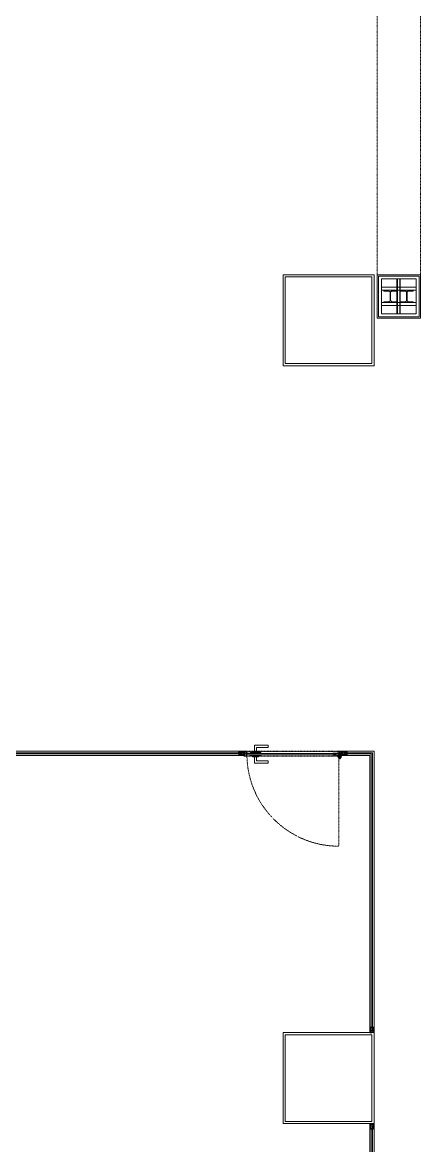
# Model space of a CAD drawing. Extents: x -3709 to 34962, y 0 to 8245.
# Drawn here: x 4158 to 4526, y 990 to 2027 of the extents above; entities that cross this region are included whole.
import ezdxf

# ---------------------------------------------------------------- set-up
doc = ezdxf.new("R2010")
doc.units = 0
doc.linetypes.add('DASHDOT', pattern=[25.4, 12.7, -6.35, 0, -6.35])
doc.linetypes.add('DOT2', pattern=[0.125, 0, -0.125])
doc.layers.get('0').update_dxf_attribs({"color": 9, "lineweight": 9})
for name, color, linetype, lineweight in [('0 @ 1', 9, 'Continuous', 9), ('01', 9, 'Continuous', 9), ('06C', 9, 'Continuous', 9), ('06D', 9, 'Continuous', 9), ('07K', 9, 'Continuous', 9), ('10', 9, 'Continuous', 9), ('14', 9, 'Continuous', 9), ('15', 9, 'Continuous', 9), ('20', 9, 'DOT2', 9)]:
    doc.layers.add(name, color=color, linetype=linetype, lineweight=lineweight)
pattern_1 = [(225, (-604.72494, -2171.82614), (-0.0883883476, 0.0883883476), []), (135, (-604.72494, -2171.82614), (0.0883883476, 0.0883883476), [])]

# ---------------------------------------------------------------- blocks, each defined once
blk = doc.blocks.new('p-kolon-80x80-vw')
at = {"layer": '01'}
blk.add_lwpolyline([(-40, -40), (-40, 40), (40, 40), (40, -40)], close=True, dxfattribs=at)
blk = doc.blocks.new('p-vw-hoşgeldin tak')
at = {"layer": '06D'}
for points in [[(-541.1, 3.9), (-541.1, 36.1), (-508.9, 36.1), (-508.9, 3.9)], [(-530.7, 21.8), (-530.7, 3.9), (-533.4, 3.9), (-533.4, 36.1), (-530.7, 36.1)], [(-516.6, 21.8), (-516.6, 3.9), (-519.3, 3.9), (-519.3, 36.1), (-516.6, 36.1)], [(847.1, 3.9), (847.1, 36.1), (814.9, 36.1), (814.9, 3.9)], [(822.6, 21.8), (822.6, 3.9), (825.3, 3.9), (825.3, 36.1), (822.6, 36.1)], [(836.7, 21.8), (836.7, 3.9), (839.4, 3.9), (839.4, 36.1), (836.7, 36.1)], [(-541.1, 21.8), (-508.9, 21.8), (-508.9, 19.1), (-541.1, 19.1), (-541.1, 21.8)], [(-541.1, 21.4), (-508.9, 21.4), (-508.9, 18.7), (-541.1, 18.7), (-541.1, 21.4)], [(847.1, 21.8), (814.9, 21.8), (814.9, 19.1), (847.1, 19.1), (847.1, 21.8)], [(847.1, 21.4), (814.9, 21.4), (814.9, 18.7), (847.1, 18.7), (847.1, 21.4)]]:
    blk.add_lwpolyline(points, close=True, dxfattribs=at)
at = {"layer": '10'}
for points in [[(-545, 0), (-545, 40), (-505, 40), (-505, 0)], [(-506.2, 38.8), (-543.8, 38.8), (-506.2, 38.8), (-506.2, 1.2), (-543.8, 1.2), (-543.8, 38.8)], [(851, 0), (851, 40), (811, 40), (811, 0)], [(812.2, 38.8), (849.8, 38.8), (812.2, 38.8), (812.2, 1.2), (849.8, 1.2), (849.8, 38.8)]]:
    blk.add_lwpolyline(points, close=True, dxfattribs=at)
for points in [[(-530.7, 21.8), (-530.7, 33.8), (-529.9, 33.8), (-529.9, 29.3, 0.414214), (-528.7, 28.1), (-521.3, 28.1, 0.414214), (-520.1, 29.3), (-520.1, 33.8), (-519.3, 33.8), (-519.3, 21.8), (-520.1, 21.8), (-520.1, 26.4, 0.414214), (-521.3, 27.6), (-528.7, 27.6, 0.414214), (-529.9, 26.4), (-529.9, 21.8)], [(836.7, 21.8), (836.7, 33.8), (835.9, 33.8), (835.9, 29.3, -0.414214), (834.7, 28.1), (827.3, 28.1, -0.414214), (826.1, 29.3), (826.1, 33.8), (825.3, 33.8), (825.3, 21.8), (826.1, 21.8), (826.1, 26.4, -0.414214), (827.3, 27.6), (834.7, 27.6, -0.414214), (835.9, 26.4), (835.9, 21.8)], [(-530.7, 18.7), (-530.7, 6.7), (-529.9, 6.7), (-529.9, 11.2, -0.414214), (-528.7, 12.4), (-521.3, 12.4, -0.414214), (-520.1, 11.2), (-520.1, 6.7), (-519.3, 6.7), (-519.3, 18.7), (-520.1, 18.7), (-520.1, 14.1, -0.414214), (-521.3, 12.9), (-528.7, 12.9, -0.414214), (-529.9, 14.1), (-529.9, 18.7)], [(836.7, 18.7), (836.7, 6.7), (835.9, 6.7), (835.9, 11.2, 0.414214), (834.7, 12.4), (827.3, 12.4, 0.414214), (826.1, 11.2), (826.1, 6.7), (825.3, 6.7), (825.3, 18.7), (826.1, 18.7), (826.1, 14.1, 0.414214), (827.3, 12.9), (834.7, 12.9, 0.414214), (835.9, 14.1), (835.9, 18.7)]]:
    blk.add_lwpolyline(points, format="xyb", close=True, dxfattribs=at)
at = {"layer": '20'}
for points in [[(-505, 40), (811, 40)], [(-505, 0), (811, 0)]]:
    blk.add_lwpolyline(points, dxfattribs=at)
blk = doc.blocks.new('p-strahle-alüminyumdoğramaprofili')
at = {"layer": '10'}
h = blk.add_hatch(dxfattribs=at)
h.set_pattern_fill('NET', color=256, angle=315, style=0)
h.set_pattern_definition(pattern_1)
h.paths.add_polyline_path([(-4.6, 2.6), (-4.7, 2.6), (-4.7, 2.8), (-4.7, 2.8), (-4.7, 2.8), (-4.7, 2.9), (-5, 2.9), (-5, 2.8), (-4.9, 2.8), (-5, 2.6), (-5.1, 2.7), (-5.2, 2.3), (-5.1, 2.3), (-5.1, 2.3), (-5, 2.5, 0.2599), (-4.9, 2.3), (-4.7, 2.3, 0.382682)])
h.paths.add_polyline_path([(-4.9, 2.5), (-4.7, 2.5, -2.16717)], flags=16)
h = blk.add_hatch(dxfattribs=at)
h.set_pattern_fill('NET', color=256, angle=315, style=0)
h.set_pattern_definition(pattern_1)
h.paths.add_polyline_path([(-4.6, 0.9), (-4.7, 0.9), (-4.7, 0.8), (-4.7, 0.7), (-4.7, 0.7), (-4.7, 0.6), (-5, 0.6), (-5, 0.7), (-4.9, 0.7), (-5, 0.9), (-5.1, 0.9), (-5.2, 1.2), (-5.1, 1.2), (-5.1, 1.2), (-5, 1, -0.2599), (-4.9, 1.2), (-4.7, 1.2, -0.382682)])
h.paths.add_polyline_path([(-4.9, 1), (-4.7, 1, 2.16717)], flags=16)
h = blk.add_hatch(dxfattribs=at)
h.set_pattern_fill('NET', color=256, angle=315, style=0)
h.set_pattern_definition([(225, (-608.45214, -2173.53612), (-0.0883883476, 0.0883883476), []), (135, (-608.45214, -2173.53612), (0.0883883476, 0.0883883476), [])])
h.paths.add_polyline_path([(-3.5, 2.3), (-3.5, 2.6), (-4.5, 2.6), (-4.5, 2.3)])
h = blk.add_hatch(dxfattribs=at)
h.set_pattern_fill('NET', color=256, angle=315, style=0)
h.set_pattern_definition([(225, (-608.45214, -2180.04526), (-0.0883883476, 0.0883883476), []), (135, (-608.45214, -2180.04526), (0.0883883476, 0.0883883476), [])])
h.paths.add_polyline_path([(-3.5, 0.9), (-3.5, 1.2), (-4.5, 1.2), (-4.5, 0.9)])
h = blk.add_hatch(dxfattribs=at)
h.set_pattern_fill('NET', color=256, angle=315, style=0)
h.set_pattern_definition([(225, (-629.50454, -2177.58922), (-0.0883883476, 0.0883883476), []), (135, (-629.50454, -2177.58922), (0.0883883476, 0.0883883476), [])])
h.paths.add_polyline_path([(0, 0.7), (0, 1.7), (-0.2, 1.7), (-0.2, 0.7)])
for points in [[(-5.1, 2.7), (-5.2, 2.3)], [(-5.1, 0.9), (-5.2, 1.2)], [(-4.9, 3.6), (-4.9, 3.2), (-4.6, 3.2), (-4.6, 2.9), (-4.5, 2.9), (-4.6, 2.6), (-4.7, 2.6), (-4.7, 2.8), (-4.7, 2.8), (-4.7, 2.8), (-4.7, 3), (-5, 3), (-5, 2.8), (-4.9, 2.8), (-5, 2.6), (-5.1, 2.7), (-5.1, 3.8), (-0.1, 3.8)], [(-5, 2.5), (-5.1, 2.3), (-5.1, 2.3)], [(-5, 1), (-5.1, 1.2), (-5.1, 1.2)], [(-4.7, 2.9), (-5, 2.9)], [(-4.7, 0.6), (-5, 0.6)], [(-2.8, 0.2), (-2.7, 0.2), (-2.7, 0), (-4.9, 0), (-4.9, 0.2), (-4.6, 0.2), (-4.6, 0.7), (-2.7, 0.7)], [(-4.5, 2.9), (-4.5, 2.9), (-4.5, 2.3)], [(-4.5, 0.9), (-4.5, 0.9), (-4.5, 1.3)], [(-3.5, 2.3), (-3.5, 2.6)], [(-3.5, 1.3), (-3.5, 0.9)], [(-2.1, 0.9), (-2.1, 2.6)], [(-0.2, 0.7), (0, 0.7), (0, 1.7)], [(-0.2, 1.7), (0, 1.7)]]:
    blk.add_lwpolyline(points, dxfattribs=at)
for points in [[(-0.2, 2.7), (-0.2, 2.2), (0, 2.2), (0, 2.1), (-0.2, 2.1), (-0.2, 0.4), (0, 0.4), (0, 0), (-0.1, 0), (-0.1, -0.2), (-5.1, -0.2), (-5.1, 0.9), (-5, 0.9), (-4.9, 0.7), (-5, 0.7), (-5, 0.3), (-4.7, 0.3), (-4.7, 0.9), (-4.6, 0.9), (-4.5, 0.9), (-1.3, 0.9), (-1.2, 1.2), (-0.9, 1.2), (-0.9, 0.6), (-0.6, 0.6), (-0.6, 2.7)], [(-2, 0.8), (-1.4, 0.8), (-1.4, 0.1), (-1.3, 0), (-1.3, 0), (-2.1, 0), (-2.1, 0.1), (-2, 0.2)]]:
    blk.add_lwpolyline(points, close=True, dxfattribs=at)
for points in [[(-0.6, 3.3), (-0.6, 3.6), (-4.9, 3.6), (-4.9, 3.6, 0.561743), (-5, 3.7, 0.595966), (-4.9, 3.6, -2.204878)], [(-4.7, 2.5), (-4.9, 2.5, 1)], [(-4.7, 1), (-4.9, 1, -1)], [(-4.6, 2.9), (-4.5, 3.4, -0.833203), (-4.2, 3.4, -0.447088)], [(-4.5, 2.6), (-1.2, 2.6, -0.414214), (-0.9, 2.2), (-0.9, 1.2)], [(-4.2, 3.4), (-4.2, 3, 0.414214), (-4.1, 2.9), (-0.8, 2.9), (-0.8, 3.6)], [(-2.7, 0.7), (-2.7, 0.3), (-2.8, 0.3, 1), (-2.8, 0.2, -1)], [(-0.1, 3.8), (-0.1, 3.6), (-0.5, 3.6), (-0.5, 3.1, -1), (-0.7, 3.1)], [(-0.7, 3.1, -0.305404), (-0.6, 3.3, -5.773092)]]:
    blk.add_lwpolyline(points, format="xyb", dxfattribs=at)
for centre, radius, start, end in [((-4.7, 2.5), 0.253, 168.6676, 234.1258), ((-4.7, 1.1), 0.253, 125.8742, 191.3324), ((-4.8, 2.4), 0.125, 139.5402, 40.4598), ((-4.8, 1.1), 0.125, 319.5402, 220.4598), ((-4.8, 2.5), 0.273, 305.9738, 36.4289), ((-4.8, 1), 0.273, 323.5711, 54.0262)]:
    blk.add_arc(centre, radius, start, end, dxfattribs=at)
blk = doc.blocks.new('*U728')
at = {"layer": '06D'}
for points in [[(5, 4), (611, 4)], [(5, 0), (611, 0)]]:
    blk.add_lwpolyline(points, dxfattribs=at)
at = {"layer": '15'}
for points in [[(2, 2.5), (614, 2.5)], [(614, 1.5), (2, 1.5)]]:
    blk.add_lwpolyline(points, dxfattribs=at)
at = {"layer": '0 @ 1', "linetype": 'Continuous', "xscale": -1}
blk.add_blockref('p-strahle-alüminyumdoğramaprofili', (-0.1, 0.2), dxfattribs=at)
at = {"layer": '0 @ 1', "linetype": 'Continuous'}
blk.add_blockref('p-strahle-alüminyumdoğramaprofili', (616.1, 0.2), dxfattribs=at)
blk = doc.blocks.new('g-kapı kolu-p')
for points in [[(-5, 0.5), (5, 0.5), (5, 1.5), (-5, 1.5)], [(-2.7, 1.5), (2.7, 1.5), (2.7, 2.4), (-2.7, 2.4)], [(-5, -1.5), (5, -1.5), (5, -0.5), (-5, -0.5)], [(-2.7, -1.5), (2.7, -1.5), (2.7, -2.4), (-2.7, -2.4)]]:
    blk.add_lwpolyline(points, close=True)
for points in [[(11.8, 8.2), (-1, 8.2), (-1, 2.4), (0.9, 2.4), (0.9, 6.3), (11.8, 6.3), (11.8, 8.2)], [(11.8, -8.2), (-1, -8.2), (-1, -2.4), (0.9, -2.4), (0.9, -6.3), (11.8, -6.3), (11.8, -8.2)]]:
    blk.add_lwpolyline(points)
blk = doc.blocks.new('k-cambölme-kapı-p')
at = {"layer": '10'}
h = blk.add_hatch(dxfattribs=at)
h.set_pattern_fill('NET', color=256, angle=135, style=0)
h.set_pattern_definition([(135, (3753.7029, 560.85184), (-0.0883883476, -0.0883883476), []), (225, (3753.7029, 560.85184), (0.0883883476, -0.0883883476), [])])
h.paths.add_polyline_path([(2.1, -0.1), (2.1, 0), (2.1, 0), (2, 0.1), (2, 0.1), (2, 0.1), (2, 0.1), (2, -0.3), (1.9, -0.3), (1.9, -0.4), (1.9, -0.5), (1.7, -0.5), (1.8, -0.3), (1.7, -0.3), (1.5, -0.5), (1.4, -0.5), (1.6, -0.3), (1.6, -0.3), (1.5, -0.3), (1.3, -0.4), (1.3, -0.4), (1.3, -0.5), (1.3, -0.5), (1.3, -0.6), (1.3, -0.3), (1.3, -0.3), (1.2, -0.3), (1.2, -0.5), (1.2, -0.6), (1.2, -0.6), (1.3, -0.6), (3.5, -0.6), (3.5, -0.6), (3.4, -0.4), (3.4, -0.3), (3.4, -0.2), (3.4, -0.2), (3.4, -0.2), (2.7, -0.2), (2.7, -0.2), (2.9, -0.2, -1), (2.9, -0.2)])
h.paths.add_polyline_path([(2, -0.2), (2.1, -0.2), (2.1, -0.2), (2.1, -0.2), (2.1, -0.3), (2.9, -0.3), (2.9, -0.3), (2.6, -0.3), (2.5, -0.3), (2.5, -0.3), (2.5, -0.3), (2.5, -0.3), (2.5, -0.3), (2.4, -0.3), (2.4, -0.3), (2.1, -0.3), (2, -0.1), (2, -0.1), (2, -0.1)], flags=16)
h.paths.add_polyline_path([(2.4, -0.3), (2.5, -0.5), (2.1, -0.5), (2.1, -0.3)], flags=16)
h.paths.add_polyline_path([(2.6, -0.3), (2.9, -0.3), (2.9, -0.3), (3.3, -0.3, 0.166992), (3.3, -0.5), (2.7, -0.5), (2.6, -0.4)], flags=16)
h.paths.add_polyline_path([(3, -0.2), (3, -0.2), (3.3, -0.2, 0.10606), (3.3, -0.3), (3, -0.3)], flags=16)
h = blk.add_hatch(dxfattribs=at)
h.set_pattern_fill('NET', color=256, angle=135, style=0)
h.set_pattern_definition([(45, (474.94443, 2280.71206), (0.0883883476, -0.0883883476), []), (315, (474.94443, 2280.71206), (-0.0883883476, -0.0883883476), [])])
h.paths.add_polyline_path([(87.3, -0.2), (87.3, -0.2), (87.1, -0.2, 1), (87.1, -0.2), (87.9, -0.2), (87.9, 0), (87.9, 0), (88, 0.1), (88, 0.1), (88, 0.1), (88, -0.3), (88.1, -0.3), (88.1, -0.4), (88.1, -0.5), (88.3, -0.5), (88.2, -0.3), (88.3, -0.3), (88.5, -0.5), (88.6, -0.5), (88.4, -0.3), (88.4, -0.3), (88.5, -0.3), (88.7, -0.4), (88.7, -0.4), (88.7, -0.5), (88.7, -0.5), (88.7, -0.6), (88.7, -0.3), (88.7, -0.3), (88.8, -0.3), (88.8, -0.5), (88.8, -0.6), (88.8, -0.6), (88.7, -0.6), (86.5, -0.6), (86.5, -0.6), (86.6, -0.4), (86.6, -0.3), (86.6, -0.2), (86.6, -0.2), (86.6, -0.2)])
h.paths.add_polyline_path([(87.3, -0.5), (87.4, -0.4), (87.4, -0.3), (87.1, -0.3), (87.1, -0.3), (87, -0.3), (87, -0.3), (87, -0.2), (87, -0.2), (86.7, -0.2, -0.292264), (86.7, -0.5)], flags=16)
h.paths.add_polyline_path([(87.5, -0.5), (87.6, -0.5), (87.5, -0.4)], flags=16)
h.paths.add_polyline_path([(87.6, -0.4), (87.7, -0.5), (87.9, -0.5), (87.9, -0.3), (87.6, -0.3)], flags=16)
h.paths.add_polyline_path([(87.6, -0.5), (87.7, -0.6), (87.7, -0.5)], flags=16)
for points in [[(2, -0.3), (2, 2.1), (2.1, 2.1), (2.1, 2.3, 0.414214), (1.9, 2.4), (0.1, 2.4, 0.414214), (0, 2.4), (0, -2.4, 0.414214), (0.1, -2.4), (2.1, -2.4), (2.1, -2.3), (2.1, -2.2), (2.1, -2.2), (2.1, -2.2), (2.1, -2.2), (2.1, -2.2), (2.1, -0.9)], [(88, -0.3), (88, 2.1), (87.9, 2.1), (87.9, 2.3, -0.414214), (88.1, 2.4), (89.9, 2.4, -0.414214), (90, 2.4), (90, -2.4, -0.414214), (89.9, -2.4), (87.9, -2.4), (87.9, -2.3), (87.9, -2.2), (87.9, -2.2), (87.9, -2.2), (87.9, -2.2), (87.9, -2.2), (87.9, -0.9)], [(1.5, -0.3), (1.3, -0.4), (1.3, -0.4), (1.3, -0.5), (1.3, -0.5), (1.3, -0.6), (1.3, -0.3), (1.3, -0.3), (1.2, -0.3), (1.2, -0.5), (1.2, -0.6), (1.2, -0.6), (1.3, -0.6), (3.5, -0.6), (3.5, -0.6), (3.4, -0.4), (3.4, -0.3), (3.4, -0.2), (3.4, -0.2), (3.4, -0.2), (2.7, -0.2), (2.7, -0.2), (2.9, -0.2, -1), (2.9, -0.2, -1)], [(88.5, -0.3), (88.7, -0.4), (88.7, -0.4), (88.7, -0.5), (88.7, -0.5), (88.7, -0.6), (88.7, -0.3), (88.7, -0.3), (88.8, -0.3), (88.8, -0.5), (88.8, -0.6), (88.8, -0.6), (88.7, -0.6), (86.5, -0.6), (86.5, -0.6), (86.6, -0.4), (86.6, -0.3), (86.6, -0.2), (86.6, -0.2), (86.6, -0.2), (87.3, -0.2), (87.3, -0.2), (87.1, -0.2, 1), (87.1, -0.2, 1)], [(86.7, -0.5), (87.3, -0.5), (87.4, -0.4), (87.4, -0.3), (87.1, -0.3), (87.1, -0.3), (87, -0.3), (87, -0.3), (87, -0.2), (87, -0.2), (86.7, -0.2, 1)]]:
    blk.add_lwpolyline(points, format="xyb", dxfattribs=at)
at = {"layer": '10', "linetype": 'DASHDOT', "ltscale": 0.05}
for points in [[(3.2, 3.6), (0.2, 3.6)], [(1.7, 2.1), (1.7, 4.9)], [(6.1, 1.4), (6.1, -0.5)]]:
    blk.add_lwpolyline(points, dxfattribs=at)
at = {"layer": '10'}
for points in [[(1.8, 2.3), (0.2, 2.3), (0.2, 2), (0.4, 2), (0.4, 1.9), (0.2, 1.9), (0.2, 1.2), (0.4, 1.2), (0.4, -0.4), (0.2, -0.4), (0.2, -1.2), (0.4, -1.2), (0.4, -1.4), (0.2, -1.4), (0.2, -2.2), (1.8, -2.2), (1.8, -1.7), (1.6, -1.7), (1.6, -1.6), (1.8, -1.6), (1.8, -1.4), (1.6, -1.4), (1.6, -1.2), (1.7, -1.2), (1.7, -0.8), (1.1, -0.8), (1.1, -0.1), (1.5, -0.1), (1.5, 1.9), (1.6, 2), (1.8, 2), (1.8, 2.3)], [(0.7, 3.6), (0.7, 2.4)], [(0.7, 2.3), (0.7, -0.2), (1.1, -0.2)], [(1.1, 2.4), (1.1, 2.9)], [(1.1, -0.1), (1.1, 2.3)], [(1.5, 1.9), (1.1, 1.9)], [(1.2, 1.9), (1.2, -0.1)], [(2.9, -0.2), (2.1, -0.1), (2.1, 0), (2.1, 0), (2, 0.1), (2, 0.1), (2, 0.1), (2, 0.1)], [(3.8, 0.9), (2.6, 3.2)], [(4.1, 1.3), (2.7, 4)], [(8.1, 0.9), (8.1, 1.3), (4.1, 1.3)], [(5.3, 0.9), (5.3, -0.2)], [(5.5, 1.3), (5.8, 1), (5.8, 0.9)], [(5.6, 0.9), (5.6, -0.2)], [(6.8, 1.3), (6.5, 1), (6.5, 0.9)], [(6.7, 0.9), (6.7, -0.2)], [(7, 0.9), (7, -0.2)], [(87.1, -0.2), (87.9, -0.2), (87.9, 0), (87.9, 0), (88, 0.1), (88, 0.1), (88, 0.1)], [(88.2, 2.3), (89.8, 2.3), (89.8, 2), (89.6, 2), (89.6, 1.9), (89.8, 1.9), (89.8, 1.2), (89.6, 1.2), (89.6, -0.4), (89.8, -0.4), (89.8, -1.2), (89.6, -1.2), (89.6, -1.4), (89.8, -1.4), (89.8, -2.2), (88.2, -2.2), (88.2, -1.7), (88.4, -1.7), (88.4, -1.6), (88.2, -1.6), (88.2, -1.4), (88.4, -1.4), (88.4, -1.2), (88.3, -1.2), (88.3, -0.8), (88.9, -0.8), (88.9, -0.1), (88.5, -0.1), (88.5, 1.9), (88.4, 2), (88.2, 2), (88.2, 2.3)], [(2.1, -0.9), (3.6, -0.9), (3.6, -0.6), (1.2, -0.6), (1.2, -0.3), (2, -0.3)], [(1.6, -0.3), (1.6, -0.3), (1.4, -0.5), (1.5, -0.5), (1.7, -0.3)], [(1.8, -0.3), (1.7, -0.5), (1.9, -0.5), (1.9, -0.4), (1.9, -0.3)], [(3.3, -0.5), (2.7, -0.5), (2.6, -0.4), (2.6, -0.3), (2.9, -0.3), (2.9, -0.3)], [(3.3, -0.3), (3.3, -0.3), (2.9, -0.3)], [(3, -0.3), (3, -0.2), (3, -0.2), (3.3, -0.2)], [(3, -0.3), (3.3, -0.3), (3.3, -0.3)], [(4.1, -0.2), (4.1, -0.5), (8.1, -0.5)], [(8.1, -0.5), (8.1, -0.2)], [(87.9, -0.9), (86.4, -0.9), (86.4, -0.6), (88.8, -0.6), (88.8, -0.3), (88, -0.3)], [(87.6, -0.5), (87.5, -0.4), (87.5, -0.5), (87.6, -0.5)], [(88.2, -0.3), (88.3, -0.5), (88.1, -0.5), (88.1, -0.4), (88.1, -0.3)], [(88.4, -0.3), (88.4, -0.3), (88.6, -0.5), (88.5, -0.5), (88.3, -0.3)]]:
    blk.add_lwpolyline(points, dxfattribs=at)
for points in [[(2, -0.1), (2, -0.1), (2, -0.2), (2.1, -0.2), (2.1, -0.2), (2.1, -0.2), (2.1, -0.3), (2.9, -0.3), (2.9, -0.3), (2.6, -0.3), (2.5, -0.3), (2.5, -0.3), (2.5, -0.3), (2.5, -0.3), (2.5, -0.3), (2.4, -0.3), (2.4, -0.3), (2.1, -0.3), (2, -0.1)], [(2.1, -0.5), (2.1, -0.3), (2.4, -0.3), (2.5, -0.5), (2.5, -0.5)], [(87.9, -0.5), (87.9, -0.3), (87.6, -0.3), (87.6, -0.4), (87.7, -0.5)], [(87.6, -0.5), (87.7, -0.5), (87.7, -0.6)]]:
    blk.add_lwpolyline(points, close=True, dxfattribs=at)
blk.add_circle((1.7, 3.7), 1.02, dxfattribs=at)
for centre, start, end in [((3.6, -0.4), 148.8979, 173.1144), ((3.6, -0.4), 176.143, 214.0649), ((86.4, -0.4), 325.9351, 31.1021)]:
    blk.add_arc(centre, 0.322, start, end, dxfattribs=at)
at = {"layer": '15', "linetype": 'DOT2'}
blk.add_lwpolyline([(2.5, 0.4), (2.5, 85.4)], dxfattribs=at)
at = {"layer": '15'}
blk.add_lwpolyline([(2.6, 0.9), (87.4, 0.9), (87.5, 0.8), (87.5, -0.1), (87.4, -0.2), (2.6, -0.2), (2.6, -0.2), (2.5, -0.1), (2.5, 0.8), (2.6, 0.9)], dxfattribs=at)
at = {"layer": '15', "linetype": 'DOT2'}
blk.add_arc((2.5, 0.4), 85, 0, 90, dxfattribs=at)
at = {"layer": '20'}
for p, q in [((87.9, 2.4), (2.1, 2.4)), ((87.9, 2.1), (2.1, 2.1)), ((87.9, -2.2), (2.1, -2.2)), ((87.9, -2.4), (2.1, -2.4))]:
    blk.add_line(p, q, dxfattribs=at)
at = {"layer": '06C', "xscale": -1}
blk.add_blockref('g-kapı kolu-p', (79.6, 0.4), dxfattribs=at)
blk = doc.blocks.new('*U729')
at = {"layer": '06D'}
for points in [[(5, 4), (325, 4)], [(5, 0), (325, 0)]]:
    blk.add_lwpolyline(points, dxfattribs=at)
at = {"layer": '15'}
for points in [[(2, 2.5), (328, 2.5)], [(328, 1.5), (2, 1.5)]]:
    blk.add_lwpolyline(points, dxfattribs=at)
at = {"layer": '0 @ 1', "linetype": 'Continuous', "xscale": -1}
blk.add_blockref('p-strahle-alüminyumdoğramaprofili', (-0.1, 0.2), dxfattribs=at)
at = {"layer": '0 @ 1', "linetype": 'Continuous'}
blk.add_blockref('p-strahle-alüminyumdoğramaprofili', (330.1, 0.2), dxfattribs=at)
blk = doc.blocks.new('p-Ltrimlinedograma')
at = {"layer": '06D'}
for points in [[(-30, 260), (0, 260), (0, 5)], [(-30, 256), (-4, 256), (-4, 5)]]:
    blk.add_lwpolyline(points, dxfattribs=at)
at = {"layer": '15'}
for points in [[(-1.5, 258.5), (-28, 258.5)], [(-2.5, 257.5), (-28, 257.5)], [(-2.5, 2), (-2.5, 258.5)], [(-1.5, 258.5), (-1.5, 2)]]:
    blk.add_lwpolyline(points, dxfattribs=at)
at = {"layer": '0 @ 1', "linetype": 'Continuous'}
for p, rotation in [((-30.1, 259.8), 180), ((-3.8, -0.1), 270)]:
    blk.add_blockref('p-strahle-alüminyumdoğramaprofili', p, dxfattribs=dict(at, rotation=rotation))

msp = doc.modelspace()

# ---------------------------------------------------------------- linework, layer by layer
at = {"layer": '14'}
for points in [[(4398.8, 1794.5), (4482.8, 1794.5), (4482.8, 1710.5), (4398.8, 1710.5)], [(4398.8, 1094.5), (4482.8, 1094.5), (4482.8, 1010.5), (4398.8, 1010.5)]]:
    msp.add_lwpolyline(points, close=True, dxfattribs=at)

# ---------------------------------------------------------------- block references
for name, p in [('p-kolon-80x80-vw', (4440.8, 1752.5)), ('p-Ltrimlinedograma', (4482.8, 1094.5)), ('p-kolon-80x80-vw', (4440.8, 1052.5))]:
    msp.add_blockref(name, p)
at = {"linetype": 'Continuous'}
msp.add_blockref('*U729', (4032.9, 1350.5), dxfattribs=at)
at = {"linetype": 'Continuous', "rotation": 270}
msp.add_blockref('*U728', (4478.8, 1010.5), dxfattribs=at)
at = {"layer": '07K', "rotation": 180}
msp.add_blockref('k-cambölme-kapı-p', (4452.8, 1352.1), dxfattribs=at)
at = {"layer": '10', "rotation": 89.99999999999999}
msp.add_blockref('p-vw-hoşgeldin tak', (4525.8, 2299.5), dxfattribs=at)

doc.saveas('drawing.dxf')
